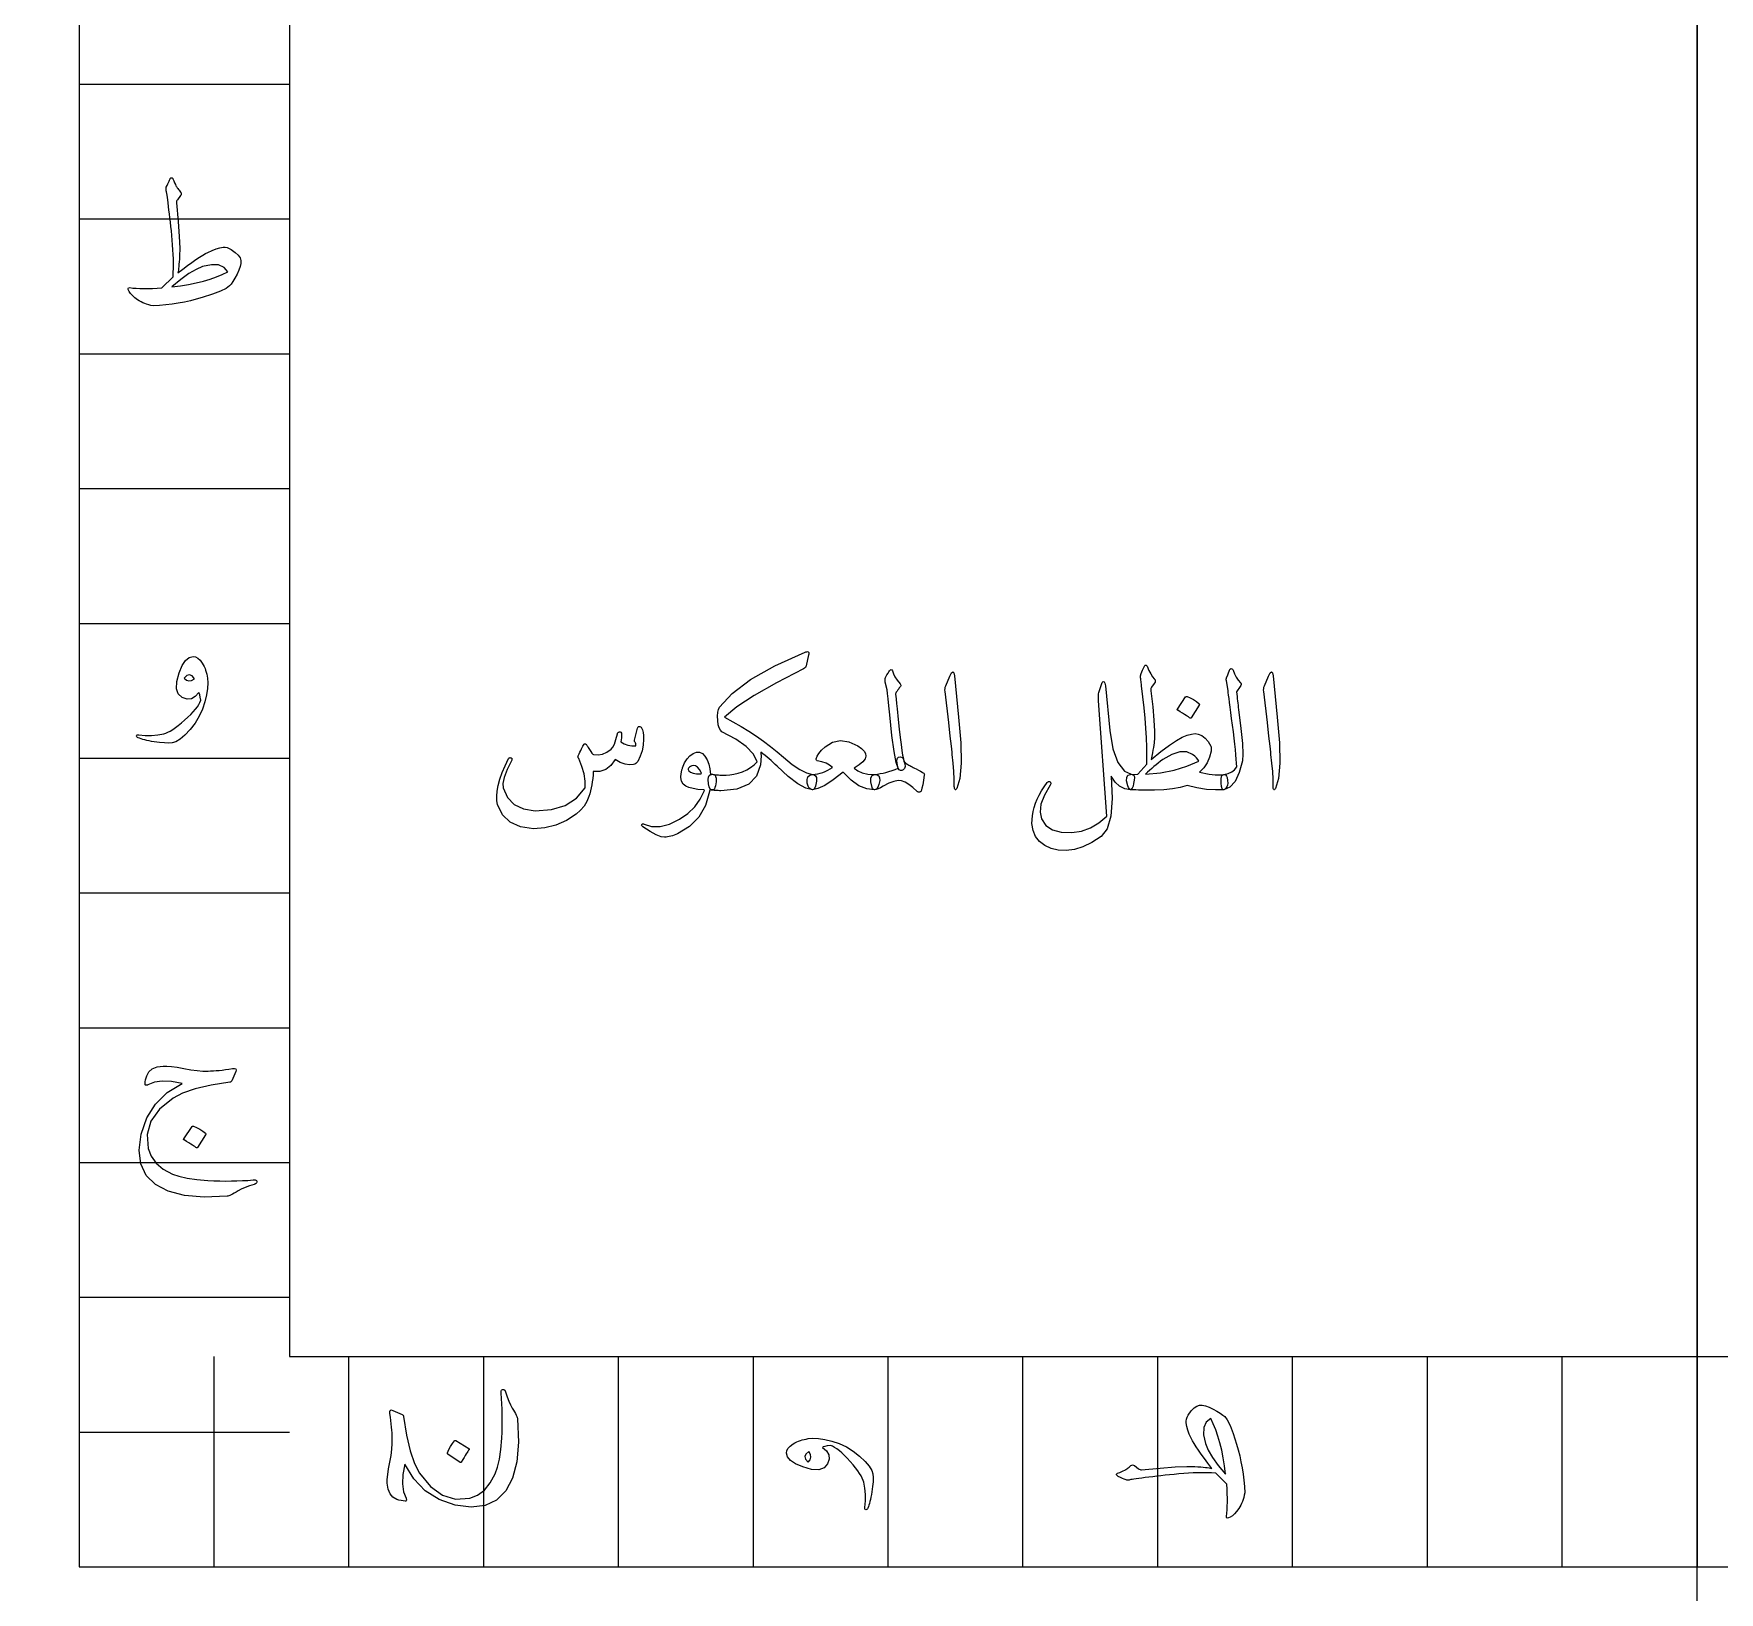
# Model space of a CAD drawing. Header units: millimetres. Extents: x -150 to 150, y -150 to 198.
# Drawn here: x -94.9 to 1.3, y -93.8 to -4.8 of the extents above; entities that cross this region are included whole.
import ezdxf

# ---------------------------------------------------------------- set-up
doc = ezdxf.new("R2010")
doc.units = ezdxf.units.MM
for name, color, linetype in [('CUT_OUTER', 1, 'Continuous'), ('ENGRAVE', 7, 'Continuous'), ('TEXT', 5, 'Continuous')]:
    doc.layers.add(name, color=color, linetype=linetype)

msp = doc.modelspace()

# ---------------------------------------------------------------- linework, layer by layer
at = {"layer": 'CUT_OUTER'}
msp.add_arc((0.0002, -0.0002), 149.9998, 179.017762, 3.164151, dxfattribs=at)
at = {"layer": 'ENGRAVE'}
for points in [[(0, -135.75), (0, 135.75)], [(-92.31, 0), (-92.31, -92.31), (92.31, -92.31), (92.31, 0)], [(-80.3097, 0), (-80.3097, -80.3097), (80.3097, -80.3097), (80.3097, 0)], [(0, 0), (0, -92.31)], [(-92.31, -7.6925), (-80.3097, -7.6925)], [(-92.31, -15.385), (-80.3097, -15.385)], [(-92.31, -23.0775), (-80.3097, -23.0775)], [(-92.31, -30.77), (-80.3097, -30.77)], [(-92.31, -38.4625), (-80.3097, -38.4625)], [(-92.31, -46.155), (-80.3097, -46.155)], [(-92.31, -53.8475), (-80.3097, -53.8475)], [(-92.31, -61.54), (-80.3097, -61.54)], [(-92.31, -69.2325), (-80.3097, -69.2325)], [(-92.31, -76.925), (-80.3097, -76.925)], [(-84.6175, -92.31), (-84.6175, -80.3097)], [(-76.925, -92.31), (-76.925, -80.3097)], [(-69.2325, -92.31), (-69.2325, -80.3097)], [(-61.54, -92.31), (-61.54, -80.3097)], [(-53.8475, -92.31), (-53.8475, -80.3097)], [(-46.155, -92.31), (-46.155, -80.3097)], [(-38.4625, -92.31), (-38.4625, -80.3097)], [(-30.77, -92.31), (-30.77, -80.3097)], [(-23.0775, -92.31), (-23.0775, -80.3097)], [(-15.385, -92.31), (-15.385, -80.3097)], [(-7.6925, -92.31), (-7.6925, -80.3097)], [(0, -92.31), (0, -80.3097)], [(0, -92.31), (0, -80.3097)], [(-92.31, -84.6175), (-80.3097, -84.6175)]]:
    msp.add_lwpolyline(points, dxfattribs=at)
for radius in [147, 147, 143.0625, 135.75, 135.75]:
    msp.add_circle((0, 0), radius, dxfattribs=at)
at = {"layer": 'TEXT'}
for points in [[(-87.3453, -13.5743), (-87.2994, -13.469), (-87.2582, -13.3759), (-87.2219, -13.2948), (-87.1905, -13.2259), (-87.1645, -13.1696), (-87.1445, -13.1267), (-87.1306, -13.0971), (-87.1228, -13.0807), (-87.1064, -13.0596), (-87.0865, -13.0444), (-87.0629, -13.0354), (-87.0357, -13.0323), (-87.0133, -13.036), (-86.9945, -13.0469), (-86.9794, -13.065), (-86.9679, -13.0904), (-86.9171, -13.2138), (-86.8711, -13.3227), (-86.83, -13.417), (-86.7937, -13.4969), (-86.7729, -13.5319), (-86.749, -13.5694), (-86.722, -13.6094), (-86.6921, -13.6517), (-86.6585, -13.6965), (-86.6207, -13.7436), (-86.5787, -13.7932), (-86.5324, -13.8452), (-86.5034, -13.8979), (-86.4937, -13.9493), (-86.5034, -13.9995), (-86.5324, -14.0485), (-86.7163, -14.2904), (-86.7411, -14.3297), (-86.7574, -14.3702), (-86.7653, -14.412), (-86.7647, -14.4549), (-86.6703, -15.52), (-86.6098, -16.3831), (-86.5832, -17.0442), (-86.5905, -17.5033), (-86.6005, -17.6748), (-86.6111, -17.8311), (-86.6222, -17.9724), (-86.634, -18.0985), (-86.6464, -18.2101), (-86.6594, -18.3077), (-86.6731, -18.3915), (-86.6873, -18.4614), (-86.3979, -18.24), (-86.1296, -18.0404), (-85.8825, -17.8626), (-85.6566, -17.7065), (-85.4525, -17.5717), (-85.2707, -17.4573), (-85.1114, -17.3636), (-84.9744, -17.2904), (-84.7306, -17.1815), (-84.5026, -17.0969), (-84.2903, -17.0364), (-84.0937, -17.0001), (-83.9897, -16.9971), (-83.8808, -17.017), (-83.7671, -17.06), (-83.6486, -17.1259), (-83.4139, -17.2922), (-83.2421, -17.4525), (-83.1332, -17.6067), (-83.0873, -17.7549), (-83.0903, -17.92), (-83.1284, -18.1057), (-83.2016, -18.312), (-83.3098, -18.5388), (-83.4308, -18.762), (-83.5421, -18.9477), (-83.6437, -19.0958), (-83.7357, -19.2065), (-83.9244, -19.3462), (-84.2486, -19.5041), (-84.7082, -19.6801), (-85.3034, -19.8743), (-85.6352, -19.9704), (-85.9723, -20.0557), (-86.315, -20.1301), (-86.6631, -20.1936), (-87.0154, -20.2469), (-87.3707, -20.2904), (-87.7291, -20.3243), (-88.0905, -20.3485), (-88.2227, -20.3219), (-88.3482, -20.2904), (-88.467, -20.2541), (-88.5792, -20.213), (-88.686, -20.167), (-88.7885, -20.1162), (-88.8868, -20.0606), (-88.9808, -20.0001), (-89.1459, -19.8791), (-89.2832, -19.7581), (-89.3927, -19.6372), (-89.4744, -19.5162), (-89.5191, -19.4158), (-89.5276, -19.3469), (-89.4998, -19.3094), (-89.4357, -19.3033), (-89.2545, -19.3248), (-89.0594, -19.3408), (-88.8505, -19.3514), (-88.6276, -19.3565), (-88.3908, -19.3562), (-88.1401, -19.3505), (-87.8755, -19.3393), (-87.5969, -19.3227), (-86.9582, -18.6936), (-86.9464, -18.4408), (-86.9401, -18.1856), (-86.9392, -17.9279), (-86.9437, -17.6678), (-86.9531, -17.4047), (-86.9667, -17.138), (-86.9845, -16.8676), (-87.0066, -16.5936), (-87.0314, -16.3224), (-87.0574, -16.0602), (-87.0846, -15.807), (-87.1131, -15.563), (-87.1415, -15.3274), (-87.1687, -15.0997), (-87.1947, -14.8798), (-87.2195, -14.6678), (-87.2428, -14.4716), (-87.2643, -14.2989), (-87.2839, -14.1498), (-87.3018, -14.0243), (-87.3178, -13.9218), (-87.332, -13.8416), (-87.3444, -13.7839), (-87.355, -13.7485), (-87.3617, -13.7085), (-87.3623, -13.6662), (-87.3568, -13.6215), (-87.3453, -13.5743)], [(-85.2744, -18.1033), (-85.6488, -18.2587), (-86.0655, -18.5025), (-86.5246, -18.8346), (-87.026, -19.2549), (-86.54, -19.1947), (-86.0788, -19.1206), (-85.6424, -19.0326), (-85.2308, -18.9307), (-84.8446, -18.8161), (-84.4844, -18.69), (-84.1503, -18.5524), (-83.8421, -18.4033), (-84.0514, -18.145), (-84.3598, -18.009), (-84.7675, -17.995), (-85.2744, -18.1033)], [(-86.6098, -41.2776), (-86.4332, -40.8675), (-86.2421, -40.576), (-86.0365, -40.403), (-85.8163, -40.3485), (-85.6784, -40.3727), (-85.5453, -40.4453), (-85.4171, -40.5663), (-85.2937, -40.7356), (-85.2344, -40.8336), (-85.1824, -40.934), (-85.1377, -41.0369), (-85.1002, -41.1421), (-85.0681, -41.2504), (-85.0397, -41.3623), (-85.0149, -41.4778), (-84.9937, -41.5969), (-84.9738, -41.8625), (-84.9913, -42.1752), (-85.0463, -42.535), (-85.1389, -42.9421), (-85.2756, -43.3637), (-85.4631, -43.7671), (-85.7014, -44.1524), (-85.9905, -44.5195), (-86.2935, -44.8395), (-86.5639, -45.0735), (-86.8016, -45.2217), (-87.0066, -45.284), (-87.2159, -45.2949), (-87.4566, -45.2889), (-87.7288, -45.2659), (-88.0324, -45.226), (-88.1864, -45.2009), (-88.3288, -45.174), (-88.4597, -45.1452), (-88.5792, -45.1147), (-88.6878, -45.0835), (-88.7861, -45.053), (-88.8741, -45.023), (-88.9518, -44.9937), (-88.9978, -44.9683), (-89.0292, -44.9405), (-89.0461, -44.9102), (-89.0486, -44.8776), (-89.0334, -44.8449), (-89.0074, -44.8244), (-88.9705, -44.8159), (-88.9228, -44.8195), (-88.5496, -44.8558), (-88.1848, -44.8582), (-87.8286, -44.8268), (-87.4808, -44.7615), (-87.3735, -44.7282), (-87.2546, -44.6768), (-87.1243, -44.6072), (-86.9824, -44.5195), (-86.8291, -44.4137), (-86.6643, -44.2897), (-86.488, -44.1475), (-86.3002, -43.9873), (-86.1163, -43.8215), (-85.9518, -43.6631), (-85.8066, -43.5119), (-85.6808, -43.3679), (-85.575, -43.2306), (-85.4897, -43.0994), (-85.425, -42.9742), (-85.3808, -42.855), (-85.4062, -42.6748), (-85.434, -42.5405), (-85.4643, -42.4522), (-85.4969, -42.4098), (-85.6935, -42.6415), (-85.9155, -42.7655), (-86.1629, -42.7818), (-86.4357, -42.6905), (-86.6607, -42.4933), (-86.7647, -42.1921), (-86.7478, -41.7869), (-86.6098, -41.2776)], [(-56.2098, -47.0744), (-56.1899, -47.0762), (-56.1494, -47.0816), (-56.0883, -47.0907), (-56.0066, -47.1034), (-55.9549, -47.1079), (-55.8965, -47.1119), (-55.8315, -47.1152), (-55.7598, -47.1179), (-55.6809, -47.12), (-55.5941, -47.1215), (-55.4995, -47.1224), (-55.3969, -47.1227), (-55.1865, -47.1106), (-54.9615, -47.0744), (-54.7219, -47.0139), (-54.4679, -46.9292), (-54.2235, -46.8209), (-54.0034, -46.6897), (-53.8074, -46.5354), (-53.6356, -46.3582), (-53.8479, -45.9215), (-54.2526, -45.4921), (-54.8496, -45.0699), (-55.6389, -44.655), (-55.7266, -44.5679), (-55.7961, -44.4324), (-55.8475, -44.2485), (-55.8808, -44.0163), (-55.8929, -43.7544), (-55.8808, -43.5397), (-55.8445, -43.3721), (-55.784, -43.2518), (-55.0613, -42.46), (-54.0058, -41.6719), (-52.6177, -40.8875), (-50.8969, -40.1066), (-50.8558, -40.0939), (-50.8195, -40.0848), (-50.7881, -40.0794), (-50.7615, -40.0776), (-50.7276, -40.0836), (-50.7034, -40.1018), (-50.6889, -40.132), (-50.684, -40.1744), (-50.6846, -40.2016), (-50.6865, -40.2252), (-50.6895, -40.2451), (-50.6937, -40.2615), (-50.8292, -40.8808), (-50.8498, -40.9316), (-50.8824, -40.9776), (-50.9272, -41.0187), (-50.984, -41.055), (-52.5258, -41.8485), (-53.7929, -42.5744), (-54.7854, -43.2324), (-55.5034, -43.8227), (-55.0189, -44.0786), (-54.5526, -44.3429), (-54.1044, -44.6157), (-53.6744, -44.8969), (-53.2619, -45.1867), (-52.8663, -45.4848), (-52.4877, -45.7915), (-52.126, -46.1066), (-51.6379, -46.5125), (-51.1994, -46.8106), (-50.8104, -47.0012), (-50.4711, -47.084), (-50.3695, -47.1131), (-50.2969, -47.1711), (-50.2534, -47.2582), (-50.2389, -47.3744), (-50.2431, -47.4633), (-50.2558, -47.5558), (-50.277, -47.652), (-50.3066, -47.7518), (-50.3423, -47.8407), (-50.3816, -47.9042), (-50.4246, -47.9423), (-50.4711, -47.955), (-50.8479, -47.8715), (-51.3106, -47.6211), (-51.8592, -47.2038), (-52.4937, -46.6195), (-52.6056, -46.5094), (-52.7187, -46.4018), (-52.833, -46.2965), (-52.9485, -46.1937), (-53.0653, -46.0939), (-53.1832, -45.9977), (-53.3024, -45.9052), (-53.4227, -45.8163), (-53.4149, -45.9125), (-53.4106, -46.0074), (-53.41, -46.1012), (-53.4131, -46.1937), (-53.4185, -46.2844), (-53.4252, -46.3727), (-53.433, -46.4586), (-53.4421, -46.5421), (-53.6635, -47.1856), (-54.1147, -47.6453), (-54.7957, -47.9211), (-55.7066, -48.0131), (-55.7868, -48.0125), (-55.8627, -48.0106), (-55.9343, -48.0076), (-56.0018, -48.0034), (-56.065, -47.9979), (-56.124, -47.9913), (-56.1787, -47.9834), (-56.2292, -47.9744), (-56.3139, -47.9187), (-56.3744, -47.8002), (-56.4106, -47.6187), (-56.4227, -47.3744), (-56.4094, -47.2431), (-56.3695, -47.1494), (-56.303, -47.0931), (-56.2098, -47.0744)], [(-45.6421, -43.3485), (-45.581, -43.9582), (-45.5235, -44.5002), (-45.4697, -44.9744), (-45.4195, -45.3808), (-45.3729, -45.7189), (-45.33, -45.9881), (-45.2907, -46.1883), (-45.255, -46.3195), (-45.203, -46.4889), (-45.1921, -46.6292), (-45.2223, -46.7405), (-45.2937, -46.8227), (-45.3814, -46.8681), (-45.4606, -46.8687), (-45.5314, -46.8246), (-45.5937, -46.7356), (-45.7032, -46.3963), (-45.8187, -45.7752), (-45.9403, -44.8721), (-46.0679, -43.6873), (-46.1133, -43.1774), (-46.1526, -42.7703), (-46.1858, -42.4661), (-46.2131, -42.2647), (-46.3195, -41.8195), (-46.3334, -41.7409), (-46.3365, -41.6695), (-46.3286, -41.6054), (-46.3098, -41.5485), (-46.227, -41.4094), (-46.1623, -41.3018), (-46.1157, -41.2256), (-46.0873, -41.1808), (-46.0292, -41.1149), (-45.9808, -41.0913), (-45.9421, -41.11), (-45.9131, -41.1711), (-45.8604, -41.3441), (-45.7703, -41.5244), (-45.6427, -41.7119), (-45.4776, -41.9066), (-45.4473, -41.9453), (-45.434, -41.984), (-45.4377, -42.0227), (-45.4582, -42.0615), (-45.4912, -42.1083), (-45.5223, -42.1522), (-45.5517, -42.193), (-45.5792, -42.2308), (-45.6049, -42.2656), (-45.6288, -42.2973), (-45.6509, -42.3261), (-45.6711, -42.3518), (-45.7002, -42.3953), (-45.7195, -42.4389), (-45.7292, -42.4824), (-45.7292, -42.526), (-45.7165, -42.6209), (-45.6977, -42.7897), (-45.6729, -43.0322), (-45.6421, -43.3485)], [(-42.6324, -41.4711), (-42.5399, -41.2921), (-42.4655, -41.2292), (-42.4092, -41.2824), (-42.3711, -41.4518), (-42.1485, -43.8227), (-42.0161, -45.278), (-41.9865, -46.4405), (-42.0596, -47.3102), (-42.2356, -47.8873), (-42.2677, -47.9344), (-42.2961, -47.9598), (-42.3209, -47.9635), (-42.3421, -47.9453), (-42.359, -47.9169), (-42.3711, -47.88), (-42.3784, -47.8346), (-42.3808, -47.7808), (-42.3808, -47.3617), (-42.4002, -46.9171), (-42.4389, -46.4471), (-42.4969, -45.9518), (-42.5096, -45.8223), (-42.5477, -45.4727), (-42.6112, -44.903), (-42.7002, -44.1131), (-42.9131, -42.3615), (-42.9179, -42.2683), (-42.9131, -42.1824), (-42.8985, -42.1038), (-42.8744, -42.0324)], [(-29.1034, -47.7227), (-29.4917, -47.8292), (-29.9308, -47.9066), (-30.4207, -47.955), (-30.9615, -47.9744), (-31.2327, -47.978), (-31.4756, -47.9792), (-31.69, -47.978), (-31.876, -47.9744), (-32.0335, -47.9695), (-32.1627, -47.9647), (-32.2634, -47.9598), (-32.3356, -47.955), (-32.3738, -47.9338), (-32.4106, -47.8897), (-32.4463, -47.8225), (-32.4808, -47.7324), (-32.5479, -47.4596), (-32.5461, -47.2606), (-32.4754, -47.1354), (-32.3356, -47.084), (-31.9195, -47.0744), (-31.3873, -46.5034), (-31.3879, -46.0268), (-31.3994, -45.526), (-31.4217, -45.001), (-31.455, -44.4518), (-31.4992, -43.879), (-31.5542, -43.2832), (-31.6201, -42.6645), (-31.6969, -42.0227), (-31.7063, -41.9308), (-31.7151, -41.8485), (-31.7232, -41.776), (-31.7308, -41.7131), (-31.7384, -41.6598), (-31.7465, -41.6163), (-31.7553, -41.5824), (-31.7647, -41.5582), (-31.7647, -41.4663), (-31.726, -41.326), (-31.6485, -41.1373), (-31.5324, -40.9002), (-31.5167, -40.8748), (-31.4985, -40.8566), (-31.478, -40.8457), (-31.455, -40.8421), (-31.432, -40.8463), (-31.4115, -40.859), (-31.3933, -40.8802), (-31.3776, -40.9098), (-31.276, -41.1512), (-31.1744, -41.3526), (-31.0727, -41.5141), (-30.9711, -41.6356), (-30.9276, -41.6913), (-30.9131, -41.7518), (-30.9276, -41.8171), (-30.9711, -41.8873), (-31.1356, -42.1002), (-31.1556, -42.1352), (-31.1671, -42.1824), (-31.1701, -42.2417), (-31.1647, -42.3131), (-31.0576, -43.2276), (-30.9881, -43.9969), (-30.956, -44.6211), (-30.9615, -45.1002), (-30.9687, -45.1857), (-30.9808, -45.2877), (-30.9977, -45.4059), (-31.0195, -45.5405), (-31.0455, -45.6908), (-31.0752, -45.8562), (-31.1084, -46.0368), (-31.1453, -46.2324), (-30.5883, -45.7794), (-30.1074, -45.4171), (-29.7028, -45.1455), (-29.3744, -44.9647), (-29.0895, -44.8479), (-28.8445, -44.7784), (-28.6395, -44.756), (-28.4744, -44.7808), (-28.2584, -44.8709), (-28.0655, -45.0155), (-27.8955, -45.2145), (-27.7485, -45.4679), (-27.7292, -45.5181), (-27.7195, -45.5816), (-27.7195, -45.6584), (-27.7292, -45.7485), (-27.8211, -46.1036), (-27.9615, -46.4235), (-28.1502, -46.7084), (-28.3873, -46.9582), (-28.2046, -47.0027), (-28.0244, -47.0393), (-27.8465, -47.068), (-27.6711, -47.0889), (-27.4981, -47.1013), (-27.3276, -47.1046), (-27.1594, -47.0989), (-26.9937, -47.084), (-26.932, -47.0877), (-26.8824, -47.1179), (-26.8449, -47.1748), (-26.8195, -47.2582), (-26.7875, -47.433), (-26.7784, -47.58), (-26.7923, -47.6992), (-26.8292, -47.7905), (-26.8794, -47.8625), (-26.9235, -47.9139), (-26.9617, -47.9447), (-26.9937, -47.955), (-27.4812, -47.9695), (-27.9953, -47.9356), (-28.536, -47.8534), (-29.1034, -47.7227)], [(-26.8485, -41.5679), (-26.7832, -41.41), (-26.7324, -41.2848), (-26.6961, -41.1923), (-26.6744, -41.1324), (-26.6574, -41.0943), (-26.6356, -41.0671), (-26.609, -41.0508), (-26.5776, -41.0453), (-26.5419, -41.0514), (-26.5123, -41.0695), (-26.4887, -41.0998), (-26.4711, -41.1421), (-26.3907, -41.3496), (-26.2945, -41.5365), (-26.1826, -41.7028), (-26.055, -41.8485), (-26.0193, -41.8951), (-26.009, -41.9477), (-26.0242, -42.0064), (-26.0647, -42.0711), (-26.2776, -42.3711), (-26.2631, -42.5054), (-26.2485, -42.6373), (-26.234, -42.7667), (-26.2195, -42.8937), (-26.205, -43.0183), (-26.1905, -43.1405), (-26.176, -43.2602), (-26.1615, -43.3776), (-26.0278, -44.4639), (-25.9461, -45.3131), (-25.9165, -45.9252), (-25.9389, -46.3002), (-26.1215, -46.9806), (-26.3598, -47.4832), (-26.6538, -47.808), (-27.0034, -47.955), (-27.0131, -47.955), (-27.0227, -47.955), (-27.0324, -47.955), (-27.0421, -47.955), (-27.0996, -47.9006), (-27.1365, -47.776), (-27.1528, -47.5812), (-27.1485, -47.3163), (-27.1395, -47.2183), (-27.1123, -47.1469), (-27.0669, -47.1022), (-27.0034, -47.084), (-26.7578, -47.035), (-26.5534, -46.9461), (-26.3901, -46.8173), (-26.2679, -46.6485), (-26.2761, -46.4459), (-26.2909, -46.2155), (-26.3124, -45.9572), (-26.3405, -45.6711), (-26.3747, -45.3584), (-26.4143, -45.0203), (-26.4593, -44.6568), (-26.5098, -44.2679), (-26.5564, -43.8856), (-26.5994, -43.5421), (-26.6387, -43.2373), (-26.6744, -42.9711), (-26.7052, -42.7437), (-26.73, -42.555), (-26.7488, -42.405), (-26.7615, -42.2937), (-26.8582, -41.7421), (-26.8612, -41.6877), (-26.8606, -41.6405), (-26.8564, -41.6006), (-26.8485, -41.5679)], [(-24.4485, -41.4711), (-24.356, -41.2921), (-24.2816, -41.2292), (-24.2254, -41.2824), (-24.1873, -41.4518), (-23.9647, -43.8227), (-23.8322, -45.278), (-23.8026, -46.4405), (-23.8758, -47.3102), (-24.0518, -47.8873), (-24.0838, -47.9344), (-24.1123, -47.9598), (-24.1371, -47.9635), (-24.1582, -47.9453), (-24.1752, -47.9169), (-24.1873, -47.88), (-24.1945, -47.8346), (-24.1969, -47.7808), (-24.1969, -47.3617), (-24.2163, -46.9171), (-24.255, -46.4471), (-24.3131, -45.9518), (-24.3258, -45.8223), (-24.3639, -45.4727), (-24.4274, -44.903), (-24.5163, -44.1131), (-24.7292, -42.3615), (-24.734, -42.2683), (-24.7292, -42.1824), (-24.7147, -42.1038), (-24.6905, -42.0324)], [(-85.7292, -41.6356), (-85.8719, -41.4627), (-86.0195, -41.3985), (-86.1719, -41.4433), (-86.3292, -41.5969), (-86.201, -41.701), (-86.0582, -41.7421), (-85.901, -41.7203), (-85.7292, -41.6356)], [(-33.5163, -44.5873), (-33.3439, -45.6276), (-33.059, -46.3969), (-32.6617, -46.8953), (-32.1518, -47.1227), (-32.1191, -47.1711), (-32.1082, -47.2679), (-32.1191, -47.4131), (-32.1518, -47.6066), (-32.1844, -47.759), (-32.2244, -47.8679), (-32.2715, -47.9332), (-32.326, -47.955), (-32.6562, -47.9066), (-32.9502, -47.7615), (-33.2078, -47.5195), (-33.4292, -47.1808), (-33.3778, -48.4631), (-33.4558, -49.4647), (-33.6633, -50.1856), (-34.0002, -50.626), (-34.5348, -50.9738), (-35.0453, -51.2235), (-35.5316, -51.3754), (-35.9937, -51.4292), (-36.4552, -51.4044), (-36.8623, -51.3106), (-37.2149, -51.1479), (-37.5131, -50.9163), (-37.7423, -50.6248), (-37.8881, -50.2824), (-37.9504, -49.8893), (-37.9292, -49.4453), (-37.8866, -49.2082), (-37.8264, -48.9711), (-37.7486, -48.734), (-37.6534, -48.4969), (-37.54, -48.2598), (-37.4078, -48.0227), (-37.2569, -47.7856), (-37.0873, -47.5485), (-37.0619, -47.5231), (-37.034, -47.505), (-37.0038, -47.4941), (-36.9711, -47.4905), (-36.9439, -47.4941), (-36.9203, -47.505), (-36.9004, -47.5231), (-36.884, -47.5485), (-36.875, -47.5794), (-36.8768, -47.6139), (-36.8895, -47.652), (-36.9131, -47.6937), (-37.2451, -48.2677), (-37.4381, -48.78), (-37.4919, -49.2306), (-37.4066, -49.6195), (-37.1568, -49.9951), (-36.7848, -50.251), (-36.2907, -50.3871), (-35.6744, -50.4034), (-35.1288, -50.3163), (-34.6147, -50.1324), (-34.132, -49.8518), (-33.6808, -49.4744), (-34.1453, -42.8937), (-34.1556, -42.7365), (-34.1574, -42.6034), (-34.1508, -42.4945), (-34.1356, -42.4098), (-33.9518, -41.8292), (-33.8816, -41.7796), (-33.826, -41.7953), (-33.7848, -41.8764), (-33.7582, -42.0227)], [(-29.1808, -42.6615), (-29.1687, -42.6494), (-29.1518, -42.6421), (-29.13, -42.6397), (-29.1034, -42.6421), (-28.9153, -42.7183), (-28.7381, -42.8115), (-28.5717, -42.9215), (-28.4163, -43.0485), (-28.4012, -43.0679), (-28.3945, -43.0873), (-28.3963, -43.1066), (-28.4066, -43.126), (-28.8615, -43.8615), (-28.8784, -43.879), (-28.9002, -43.8832), (-28.9268, -43.8742), (-28.9582, -43.8518), (-28.9854, -43.8324), (-29.0284, -43.8034), (-29.0871, -43.7647), (-29.1615, -43.7163), (-29.2528, -43.6582), (-29.3623, -43.5905), (-29.4899, -43.5131), (-29.6356, -43.426), (-29.655, -43.4115), (-29.6647, -43.3969), (-29.6647, -43.3824), (-29.655, -43.3679)], [(-60.4582, -44.4421), (-60.4413, -44.3998), (-60.4195, -44.3695), (-60.3929, -44.3514), (-60.3615, -44.3453), (-60.3209, -44.3502), (-60.2865, -44.3647), (-60.258, -44.3889), (-60.2356, -44.4227), (-60.1806, -44.5437), (-60.1413, -44.6937), (-60.1177, -44.8727), (-60.1098, -45.0808), (-60.131, -45.4207), (-60.1945, -45.7437), (-60.3004, -46.0498), (-60.4485, -46.3389), (-60.4994, -46.4084), (-60.555, -46.4623), (-60.6155, -46.5004), (-60.6808, -46.5227), (-60.9173, -46.5379), (-61.1719, -46.4961), (-61.4447, -46.3975), (-61.7356, -46.2421), (-61.9806, -46.5778), (-62.2703, -46.801), (-62.6048, -46.9117), (-62.984, -46.9098), (-62.9964, -47.114), (-63.0143, -47.3102), (-63.0376, -47.4986), (-63.0663, -47.6792), (-63.1005, -47.8531), (-63.1401, -48.0215), (-63.1851, -48.1845), (-63.2356, -48.3421), (-63.353, -48.6264), (-63.5115, -48.8889), (-63.711, -49.1296), (-63.9518, -49.3485), (-64.5149, -49.7235), (-65.1106, -49.9873), (-65.7391, -50.1397), (-66.4002, -50.1808), (-67.1447, -50.0798), (-67.7332, -49.8155), (-68.1657, -49.3879), (-68.4421, -48.7969), (-68.4796, -48.584), (-68.4856, -48.3324), (-68.4602, -48.0421), (-68.4034, -47.7131), (-68.3121, -47.3526), (-68.1832, -46.9776), (-68.0169, -46.5881), (-67.8131, -46.184), (-67.7967, -46.1586), (-67.7768, -46.1405), (-67.7532, -46.1296), (-67.726, -46.126), (-67.6988, -46.1284), (-67.6752, -46.1356), (-67.6552, -46.1477), (-67.6389, -46.1647), (-67.628, -46.1895), (-67.6244, -46.2155), (-67.628, -46.2427), (-67.6389, -46.2711), (-67.8977, -46.8088), (-68.0647, -47.251), (-68.1397, -47.5975), (-68.1227, -47.8485), (-67.8784, -48.402), (-67.4937, -48.8042), (-66.9687, -49.0552), (-66.3034, -49.155), (-65.3731, -49.0957), (-64.5856, -48.8598), (-63.9409, -48.4473), (-63.4389, -47.8582), (-63.4407, -47.4699), (-63.5042, -47.0598), (-63.6294, -46.628), (-63.8163, -46.1744), (-63.8399, -46.1284), (-63.8526, -46.0873), (-63.8544, -46.051), (-63.8453, -46.0195), (-63.7933, -45.9116), (-63.7437, -45.8102), (-63.6965, -45.7156), (-63.6518, -45.6276), (-63.6094, -45.5474), (-63.5695, -45.4764), (-63.532, -45.4144), (-63.4969, -45.3615), (-63.477, -45.3391), (-63.4558, -45.33), (-63.4334, -45.3342), (-63.4098, -45.3518), (-63.3977, -45.3651), (-63.3808, -45.3856), (-63.359, -45.4135), (-63.3324, -45.4485), (-63.3022, -45.4909), (-63.2695, -45.5405), (-63.2344, -45.5973), (-63.1969, -45.6615), (-63.1207, -45.7848), (-63.0566, -45.8744), (-63.0046, -45.93), (-62.9647, -45.9518), (-62.7131, -45.9729), (-62.4615, -45.93), (-62.2098, -45.8229), (-61.9582, -45.6518), (-61.8669, -45.5381), (-61.7768, -45.3518), (-61.6879, -45.0929), (-61.6002, -44.7615), (-61.5917, -44.73), (-61.576, -44.7034), (-61.553, -44.6816), (-61.5227, -44.6647), (-61.4943, -44.6538), (-61.4671, -44.6502), (-61.4411, -44.6538), (-61.4163, -44.6647), (-61.3794, -44.7252), (-61.3655, -44.8389), (-61.3746, -45.0058), (-61.4066, -45.226), (-61.2112, -45.3457), (-61.0026, -45.4244), (-60.7806, -45.4619), (-60.5453, -45.4582), (-60.5483, -45.3875), (-60.5574, -45.33), (-60.5725, -45.2858), (-60.5937, -45.255), (-60.6179, -45.226), (-60.6324, -45.1969), (-60.6373, -45.1679), (-60.6324, -45.1389)], [(-46.9292, -47.084), (-46.7877, -47.1052), (-46.6921, -47.1687), (-46.6425, -47.2746), (-46.6389, -47.4227), (-46.686, -47.652), (-46.7502, -47.8171), (-46.8312, -47.9181), (-46.9292, -47.955), (-47.375, -47.9145), (-47.8219, -47.7348), (-48.2701, -47.4161), (-48.7195, -46.9582), (-49.2862, -47.3979), (-49.7671, -47.7106), (-50.1621, -47.8963), (-50.4711, -47.955), (-50.5733, -47.932), (-50.6574, -47.8631), (-50.7233, -47.7481), (-50.7711, -47.5873), (-50.785, -47.3744), (-50.7397, -47.2195), (-50.635, -47.1227), (-50.4711, -47.084), (-50.322, -47.0695), (-50.1748, -47.0453), (-50.0293, -47.0115), (-49.8856, -46.9679), (-49.7438, -46.9141), (-49.6038, -46.8494), (-49.4656, -46.7737), (-49.3292, -46.6873), (-49.4967, -46.5506), (-49.6994, -46.4405), (-49.9371, -46.357), (-50.2098, -46.3002), (-50.2346, -46.2899), (-50.251, -46.2687), (-50.2588, -46.2367), (-50.2582, -46.1937), (-50.2123, -46.0455), (-50.1131, -45.8816), (-49.9606, -45.702), (-49.755, -45.5066), (-49.3262, -45.2496), (-48.8719, -45.1558), (-48.3923, -45.2254), (-47.8873, -45.4582), (-47.6731, -45.607), (-47.5244, -45.7534), (-47.4409, -45.8973), (-47.4227, -46.0389), (-47.476, -46.1913), (-47.6066, -46.3582), (-47.8147, -46.5397), (-48.1002, -46.7356), (-47.8963, -46.8881), (-47.6332, -46.9969), (-47.3108, -47.0623), (-46.9292, -47.084)], [(-56.355, -48.0615), (-56.5818, -48.858), (-56.9623, -49.5252), (-57.4963, -50.0629), (-58.184, -50.4711), (-58.2802, -50.5126), (-58.3752, -50.5498), (-58.4689, -50.5827), (-58.5615, -50.6115), (-58.6522, -50.6353), (-58.7405, -50.6538), (-58.8264, -50.6668), (-58.9098, -50.6744), (-59.1179, -50.6447), (-59.3937, -50.5365), (-59.7373, -50.3496), (-60.1485, -50.084), (-60.1927, -50.0459), (-60.2187, -50.009), (-60.2266, -49.9733), (-60.2163, -49.9389), (-60.1933, -49.9123), (-60.1631, -49.9002), (-60.1256, -49.9026), (-60.0808, -49.9195), (-59.6532, -50.058), (-59.1735, -50.0574), (-58.6419, -49.9177), (-58.0582, -49.6389), (-57.5816, -49.3153), (-57.1873, -48.9348), (-56.8752, -48.4975), (-56.6453, -48.0034), (-56.6471, -47.9858), (-56.6526, -47.9719), (-56.6617, -47.9617), (-56.6744, -47.955), (-57.0076, -47.9356), (-57.2913, -47.8969), (-57.5254, -47.8389), (-57.7098, -47.7615), (-57.8526, -47.6417), (-57.9421, -47.476), (-57.9784, -47.2643), (-57.9615, -47.0066), (-57.956, -46.9724), (-57.9494, -46.9377), (-57.9415, -46.9023), (-57.9324, -46.8663), (-57.9221, -46.8291), (-57.9106, -46.7901), (-57.8979, -46.7493), (-57.884, -46.7066), (-57.7703, -46.4302), (-57.6324, -46.201), (-57.4703, -46.0189), (-57.284, -45.884), (-57.0935, -45.8102), (-56.9187, -45.8115), (-56.7596, -45.8877), (-56.6163, -46.0389), (-56.4911, -46.2494), (-56.3961, -46.4937), (-56.3314, -46.7719), (-56.2969, -47.084), (-56.2779, -47.0837), (-56.2594, -47.0828), (-56.2416, -47.0813), (-56.2244, -47.0792), (-56.2071, -47.0771), (-56.1893, -47.0756), (-56.1708, -47.0747), (-56.1518, -47.0744), (-56.0865, -47.0883), (-56.0356, -47.13), (-55.9994, -47.1996), (-55.9776, -47.2969), (-55.9685, -47.404), (-55.9703, -47.5123), (-55.983, -47.6217), (-56.0066, -47.7324), (-56.0375, -47.8298), (-56.0719, -47.8994), (-56.11, -47.9411), (-56.1518, -47.955), (-56.3356, -47.955), (-56.3369, -47.9725), (-56.3405, -47.9961), (-56.3465, -48.0258), (-56.355, -48.0615)], [(-45.5647, -46.0969), (-45.451, -46.0873), (-45.3615, -46.1163), (-45.2961, -46.184), (-45.255, -46.2905), (-45.2362, -46.3431), (-45.1994, -46.3945), (-45.1443, -46.4447), (-45.0711, -46.4937), (-45.0252, -46.5194), (-44.9744, -46.5481), (-44.9187, -46.5799), (-44.8582, -46.6147), (-44.7929, -46.6513), (-44.7227, -46.6885), (-44.6477, -46.7263), (-44.5679, -46.7647), (-44.4191, -46.8367), (-44.3018, -46.8977), (-44.2159, -46.9479), (-44.1615, -46.9873), (-44.1246, -47.0217), (-44.101, -47.0574), (-44.0907, -47.0943), (-44.0937, -47.1324), (-44.1342, -47.4215), (-44.1784, -47.6695), (-44.2262, -47.8764), (-44.2776, -48.0421), (-44.2909, -48.0633), (-44.3115, -48.0784), (-44.3393, -48.0875), (-44.3744, -48.0905), (-44.4185, -48.0887), (-44.4542, -48.0832), (-44.4814, -48.0742), (-44.5002, -48.0615), (-44.7445, -47.8346), (-44.9744, -47.6574), (-45.1897, -47.5298), (-45.3905, -47.4518), (-45.5937, -47.4348), (-45.8356, -47.4808), (-46.1163, -47.5897), (-46.4356, -47.7615), (-46.5899, -47.8461), (-46.7235, -47.9066), (-46.8367, -47.9429), (-46.9292, -47.955), (-46.974, -47.9471), (-47.0115, -47.9235), (-47.0417, -47.8842), (-47.0647, -47.8292), (-47.1433, -47.5141), (-47.1469, -47.2848), (-47.0756, -47.1415), (-46.9292, -47.084), (-46.7725, -47.0659), (-46.6123, -47.0405), (-46.4483, -47.0078), (-46.2808, -46.9679), (-46.1102, -46.9201), (-45.9373, -46.8639), (-45.7619, -46.7992), (-45.584, -46.726), (-45.6409, -46.4653), (-45.6566, -46.2735), (-45.6312, -46.1508), (-45.5647, -46.0969)], [(-28.784, -45.9518), (-29.1185, -45.7994), (-29.5123, -45.7969), (-29.9653, -45.9445), (-30.4776, -46.2421), (-30.6116, -46.3358), (-30.7425, -46.4332), (-30.8704, -46.5342), (-30.9953, -46.6389), (-31.1172, -46.7459), (-31.236, -46.8542), (-31.3519, -46.9637), (-31.4647, -47.0744), (-30.6252, -46.9909), (-29.8389, -46.8373), (-29.1058, -46.6135), (-28.426, -46.3195), (-28.4846, -46.2312), (-28.5639, -46.1405), (-28.6637, -46.0473), (-28.784, -45.9518)], [(-56.8195, -46.9776), (-56.9211, -46.8004), (-57.0324, -46.6752), (-57.1534, -46.602), (-57.284, -46.5808), (-57.3621, -46.6014), (-57.4316, -46.634), (-57.4927, -46.6788), (-57.5453, -46.7356), (-57.5623, -46.7659), (-57.5647, -46.7985), (-57.5526, -46.8336), (-57.526, -46.8711), (-57.4262, -46.9588), (-57.2816, -47.0187), (-57.0923, -47.0508), (-56.8582, -47.055), (-56.834, -47.0502), (-56.8195, -47.0356), (-56.8147, -47.0115), (-56.8195, -46.9776)], [(-83.3824, -64.0454), (-83.6147, -64.568), (-83.6359, -64.6025), (-83.6607, -64.6285), (-83.6891, -64.646), (-83.7211, -64.6551), (-84.7947, -64.8244), (-85.6929, -65.0325), (-86.4157, -65.2793), (-86.9631, -65.5648), (-87.7306, -66.1908), (-88.2236, -66.8785), (-88.4419, -67.6279), (-88.3857, -68.439), (-88.2151, -68.8781), (-87.926, -69.2664), (-87.5183, -69.6039), (-86.9921, -69.8906), (-86.6226, -70.0188), (-86.1623, -70.1228), (-85.6113, -70.2027), (-84.9695, -70.2583), (-84.6284, -70.2746), (-84.2921, -70.2849), (-83.9607, -70.2892), (-83.634, -70.2873), (-83.3135, -70.2801), (-83.0002, -70.268), (-82.6941, -70.251), (-82.3953, -70.2293), (-82.3252, -70.2244), (-82.2695, -70.2293), (-82.2284, -70.2438), (-82.2018, -70.268), (-82.1873, -70.2976), (-82.1824, -70.3285), (-82.1873, -70.3605), (-82.2018, -70.3938), (-82.2124, -70.4116), (-82.2248, -70.4265), (-82.239, -70.4382), (-82.255, -70.447), (-82.2722, -70.4546), (-82.2901, -70.4627), (-82.3085, -70.4715), (-82.3276, -70.4809), (-82.6064, -70.5698), (-82.8526, -70.6623), (-83.0661, -70.7585), (-83.2469, -70.8583), (-83.3628, -70.9303), (-83.4683, -70.9914), (-83.5636, -71.0416), (-83.6486, -71.0809), (-83.722, -71.1111), (-83.7828, -71.1341), (-83.8309, -71.1498), (-83.8663, -71.1583), (-85.1897, -71.2073), (-86.3147, -71.1123), (-87.2413, -70.8734), (-87.9695, -70.4906), (-88.4957, -69.9656), (-88.8066, -69.3099), (-88.9022, -68.5236), (-88.7824, -67.6067), (-88.4655, -66.6831), (-87.9695, -65.8962), (-87.2945, -65.246), (-86.4405, -64.7325), (-87.0453, -64.617), (-87.5728, -64.5898), (-88.0228, -64.6508), (-88.3953, -64.8002), (-88.428, -64.8123), (-88.4582, -64.8196), (-88.4861, -64.822), (-88.5115, -64.8196), (-88.5326, -64.8117), (-88.5478, -64.7978), (-88.5568, -64.7779), (-88.5598, -64.7519), (-88.5465, -64.6315), (-88.526, -64.5123), (-88.4982, -64.3944), (-88.4631, -64.2777), (-88.3397, -64.0508), (-88.1437, -63.8833), (-87.8752, -63.775), (-87.534, -63.726), (-87.3181, -63.7279), (-87.0478, -63.7527), (-86.723, -63.8004), (-86.3437, -63.8712), (-85.9524, -63.942), (-85.5913, -63.9898), (-85.2605, -64.0146), (-84.9599, -64.0164), (-84.8153, -64.01), (-84.6623, -64.0006), (-84.5008, -63.9882), (-84.3308, -63.9728), (-84.1524, -63.9538), (-83.9655, -63.9305), (-83.7701, -63.903), (-83.5663, -63.8712), (-83.4496, -63.8676), (-83.38, -63.8954), (-83.3576, -63.9547), (-83.3824, -64.0454)], [(-85.8792, -67.1809), (-85.8671, -67.1688), (-85.8502, -67.1615), (-85.8284, -67.1591), (-85.8018, -67.1615), (-85.6137, -67.2377), (-85.4365, -67.3309), (-85.2701, -67.441), (-85.1147, -67.568), (-85.0996, -67.5873), (-85.0929, -67.6067), (-85.0947, -67.626), (-85.105, -67.6454), (-85.5598, -68.3809), (-85.5768, -68.3984), (-85.5986, -68.4027), (-85.6252, -68.3936), (-85.6566, -68.3712), (-85.6838, -68.3519), (-85.7268, -68.3228), (-85.7855, -68.2841), (-85.8598, -68.2357), (-85.9512, -68.1777), (-86.0607, -68.1099), (-86.1883, -68.0325), (-86.334, -67.9454), (-86.3534, -67.9309), (-86.3631, -67.9164), (-86.3631, -67.9019), (-86.3534, -67.8873)], [(-74.4196, -83.3824), (-73.897, -83.6147), (-73.8625, -83.6359), (-73.8365, -83.6607), (-73.819, -83.6891), (-73.8099, -83.7211), (-73.6406, -84.7947), (-73.4325, -85.6929), (-73.1857, -86.4157), (-72.9002, -86.9631), (-72.2742, -87.7306), (-71.5865, -88.2236), (-70.8371, -88.4419), (-70.026, -88.3857), (-69.5869, -88.2151), (-69.1986, -87.926), (-68.8611, -87.5183), (-68.5744, -86.9921), (-68.4462, -86.6226), (-68.3422, -86.1623), (-68.2623, -85.6113), (-68.2067, -84.9695), (-68.1904, -84.6284), (-68.1801, -84.2921), (-68.1758, -83.9607), (-68.1777, -83.634), (-68.1849, -83.3135), (-68.197, -83.0002), (-68.214, -82.6941), (-68.2357, -82.3953), (-68.2406, -82.3252), (-68.2357, -82.2695), (-68.2212, -82.2284), (-68.197, -82.2018), (-68.1674, -82.1873), (-68.1365, -82.1824), (-68.1045, -82.1873), (-68.0712, -82.2018), (-68.0534, -82.2124), (-68.0385, -82.2248), (-68.0268, -82.239), (-68.018, -82.255), (-68.0104, -82.2722), (-68.0023, -82.2901), (-67.9935, -82.3085), (-67.9841, -82.3276), (-67.8952, -82.6064), (-67.8027, -82.8526), (-67.7065, -83.0661), (-67.6067, -83.2469), (-67.5347, -83.3628), (-67.4736, -83.4683), (-67.4234, -83.5636), (-67.3841, -83.6486), (-67.3539, -83.722), (-67.3309, -83.7828), (-67.3152, -83.8309), (-67.3067, -83.8663), (-67.2577, -85.1897), (-67.3527, -86.3147), (-67.5916, -87.2413), (-67.9744, -87.9695), (-68.4994, -88.4957), (-69.1551, -88.8066), (-69.9414, -88.9022), (-70.8583, -88.7824), (-71.7819, -88.4655), (-72.5688, -87.9695), (-73.219, -87.2945), (-73.7325, -86.4405), (-73.848, -87.0453), (-73.8752, -87.5728), (-73.8142, -88.0228), (-73.6648, -88.3953), (-73.6527, -88.428), (-73.6454, -88.4582), (-73.643, -88.4861), (-73.6454, -88.5115), (-73.6533, -88.5326), (-73.6672, -88.5478), (-73.6871, -88.5568), (-73.7131, -88.5598), (-73.8335, -88.5465), (-73.9527, -88.526), (-74.0706, -88.4982), (-74.1873, -88.4631), (-74.4142, -88.3397), (-74.5817, -88.1437), (-74.69, -87.8752), (-74.739, -87.534), (-74.7371, -87.3181), (-74.7123, -87.0478), (-74.6646, -86.723), (-74.5938, -86.3437), (-74.523, -85.9524), (-74.4752, -85.5913), (-74.4504, -85.2605), (-74.4486, -84.9599), (-74.455, -84.8153), (-74.4644, -84.6623), (-74.4768, -84.5008), (-74.4922, -84.3308), (-74.5112, -84.1524), (-74.5345, -83.9655), (-74.562, -83.7701), (-74.5938, -83.5663), (-74.5974, -83.4496), (-74.5696, -83.38), (-74.5103, -83.3576), (-74.4196, -83.3824)], [(-32.5807, -87.3453), (-32.686, -87.2994), (-32.7791, -87.2582), (-32.8602, -87.2219), (-32.9291, -87.1905), (-32.9854, -87.1645), (-33.0283, -87.1445), (-33.0579, -87.1306), (-33.0743, -87.1228), (-33.0954, -87.1064), (-33.1106, -87.0865), (-33.1196, -87.0629), (-33.1227, -87.0357), (-33.119, -87.0133), (-33.1081, -86.9945), (-33.09, -86.9794), (-33.0646, -86.9679), (-32.9412, -86.9171), (-32.8323, -86.8711), (-32.738, -86.83), (-32.6581, -86.7937), (-32.6231, -86.7729), (-32.5856, -86.749), (-32.5456, -86.722), (-32.5033, -86.6921), (-32.4585, -86.6585), (-32.4114, -86.6207), (-32.3618, -86.5787), (-32.3098, -86.5324), (-32.2571, -86.5034), (-32.2057, -86.4937), (-32.1555, -86.5034), (-32.1065, -86.5324), (-31.8646, -86.7163), (-31.8253, -86.7411), (-31.7848, -86.7574), (-31.743, -86.7653), (-31.7001, -86.7647), (-30.635, -86.6703), (-29.7719, -86.6098), (-29.1108, -86.5832), (-28.6517, -86.5905), (-28.4802, -86.6005), (-28.3239, -86.6111), (-28.1826, -86.6222), (-28.0565, -86.634), (-27.9449, -86.6464), (-27.8473, -86.6594), (-27.7635, -86.6731), (-27.6936, -86.6873), (-27.915, -86.3979), (-28.1146, -86.1296), (-28.2924, -85.8825), (-28.4485, -85.6566), (-28.5833, -85.4525), (-28.6977, -85.2707), (-28.7914, -85.1114), (-28.8646, -84.9744), (-28.9735, -84.7306), (-29.0581, -84.5026), (-29.1186, -84.2903), (-29.1549, -84.0937), (-29.1579, -83.9897), (-29.138, -83.8808), (-29.095, -83.7671), (-29.0291, -83.6486), (-28.8628, -83.4139), (-28.7025, -83.2421), (-28.5483, -83.1332), (-28.4001, -83.0873), (-28.235, -83.0903), (-28.0493, -83.1284), (-27.843, -83.2016), (-27.6162, -83.3098), (-27.393, -83.4308), (-27.2073, -83.5421), (-27.0592, -83.6437), (-26.9485, -83.7357), (-26.8087, -83.9244), (-26.6509, -84.2486), (-26.4749, -84.7082), (-26.2807, -85.3034), (-26.1846, -85.6352), (-26.0993, -85.9723), (-26.0249, -86.315), (-25.9614, -86.6631), (-25.9081, -87.0154), (-25.8646, -87.3707), (-25.8307, -87.7291), (-25.8065, -88.0905), (-25.8331, -88.2227), (-25.8646, -88.3482), (-25.9009, -88.467), (-25.942, -88.5792), (-25.988, -88.686), (-26.0388, -88.7885), (-26.0944, -88.8868), (-26.1549, -88.9808), (-26.2759, -89.1459), (-26.3969, -89.2832), (-26.5178, -89.3927), (-26.6388, -89.4744), (-26.7392, -89.5191), (-26.8081, -89.5276), (-26.8456, -89.4998), (-26.8517, -89.4357), (-26.8302, -89.2545), (-26.8142, -89.0594), (-26.8036, -88.8505), (-26.7985, -88.6276), (-26.7988, -88.3908), (-26.8045, -88.1401), (-26.8157, -87.8755), (-26.8323, -87.5969), (-27.4614, -86.9582), (-27.7142, -86.9464), (-27.9694, -86.9401), (-28.2271, -86.9392), (-28.4872, -86.9437), (-28.7503, -86.9531), (-29.017, -86.9667), (-29.2874, -86.9845), (-29.5614, -87.0066), (-29.8326, -87.0314), (-30.0948, -87.0574), (-30.348, -87.0846), (-30.592, -87.1131), (-30.8276, -87.1415), (-31.0553, -87.1687), (-31.2752, -87.1947), (-31.4872, -87.2195), (-31.6834, -87.2428), (-31.8561, -87.2643), (-32.0052, -87.2839), (-32.1307, -87.3018), (-32.2332, -87.3178), (-32.3134, -87.332), (-32.3711, -87.3444), (-32.4065, -87.355), (-32.4465, -87.3617), (-32.4888, -87.3623), (-32.5335, -87.3568), (-32.5807, -87.3453)], [(-28.0517, -85.2744), (-27.8963, -85.6488), (-27.6525, -86.0655), (-27.3204, -86.5246), (-26.9001, -87.026), (-26.9603, -86.54), (-27.0344, -86.0788), (-27.1224, -85.6424), (-27.2243, -85.2308), (-27.3389, -84.8446), (-27.465, -84.4844), (-27.6026, -84.1503), (-27.7517, -83.8421), (-28.01, -84.0514), (-28.146, -84.3598), (-28.16, -84.7675), (-28.0517, -85.2744)], [(-71.2841, -85.8792), (-71.2962, -85.8671), (-71.3035, -85.8502), (-71.3059, -85.8284), (-71.3035, -85.8018), (-71.2273, -85.6137), (-71.1341, -85.4365), (-71.024, -85.2701), (-70.897, -85.1147), (-70.8777, -85.0996), (-70.8583, -85.0929), (-70.839, -85.0947), (-70.8196, -85.105), (-70.0841, -85.5598), (-70.0666, -85.5768), (-70.0623, -85.5986), (-70.0714, -85.6252), (-70.0938, -85.6566), (-70.1131, -85.6838), (-70.1422, -85.7268), (-70.1809, -85.7855), (-70.2293, -85.8598), (-70.2873, -85.9512), (-70.3551, -86.0607), (-70.4325, -86.1883), (-70.5196, -86.334), (-70.5341, -86.3534), (-70.5486, -86.3631), (-70.5631, -86.3631), (-70.5777, -86.3534)], [(-51.0324, -86.6098), (-51.4425, -86.4332), (-51.734, -86.2421), (-51.907, -86.0365), (-51.9615, -85.8163), (-51.9373, -85.6784), (-51.8647, -85.5453), (-51.7437, -85.4171), (-51.5744, -85.2937), (-51.4764, -85.2344), (-51.376, -85.1824), (-51.2731, -85.1377), (-51.1679, -85.1002), (-51.0596, -85.0681), (-50.9477, -85.0397), (-50.8322, -85.0149), (-50.7131, -84.9937), (-50.4475, -84.9738), (-50.1348, -84.9913), (-49.775, -85.0463), (-49.3679, -85.1389), (-48.9463, -85.2756), (-48.5429, -85.4631), (-48.1576, -85.7014), (-47.7905, -85.9905), (-47.4705, -86.2935), (-47.2365, -86.5639), (-47.0883, -86.8016), (-47.026, -87.0066), (-47.0151, -87.2159), (-47.0211, -87.4566), (-47.0441, -87.7288), (-47.084, -88.0324), (-47.1091, -88.1864), (-47.136, -88.3288), (-47.1648, -88.4597), (-47.1953, -88.5792), (-47.2265, -88.6878), (-47.257, -88.7861), (-47.287, -88.8741), (-47.3163, -88.9518), (-47.3417, -88.9978), (-47.3695, -89.0292), (-47.3998, -89.0461), (-47.4324, -89.0486), (-47.4651, -89.0334), (-47.4856, -89.0074), (-47.4941, -88.9705), (-47.4905, -88.9228), (-47.4542, -88.5496), (-47.4518, -88.1848), (-47.4832, -87.8286), (-47.5485, -87.4808), (-47.5818, -87.3735), (-47.6332, -87.2546), (-47.7028, -87.1243), (-47.7905, -86.9824), (-47.8963, -86.8291), (-48.0203, -86.6643), (-48.1625, -86.488), (-48.3227, -86.3002), (-48.4885, -86.1163), (-48.6469, -85.9518), (-48.7981, -85.8066), (-48.9421, -85.6808), (-49.0794, -85.575), (-49.2106, -85.4897), (-49.3358, -85.425), (-49.455, -85.3808), (-49.6352, -85.4062), (-49.7695, -85.434), (-49.8578, -85.4643), (-49.9002, -85.4969), (-49.6685, -85.6935), (-49.5445, -85.9155), (-49.5282, -86.1629), (-49.6195, -86.4357), (-49.8167, -86.6607), (-50.1179, -86.7647), (-50.5231, -86.7478), (-51.0324, -86.6098)], [(-50.6744, -85.7292), (-50.8473, -85.8719), (-50.9115, -86.0195), (-50.8667, -86.1719), (-50.7131, -86.3292), (-50.609, -86.201), (-50.5679, -86.0582), (-50.5897, -85.901), (-50.6744, -85.7292)]]:
    msp.add_lwpolyline(points, close=True, dxfattribs=at)

doc.saveas('drawing.dxf')
